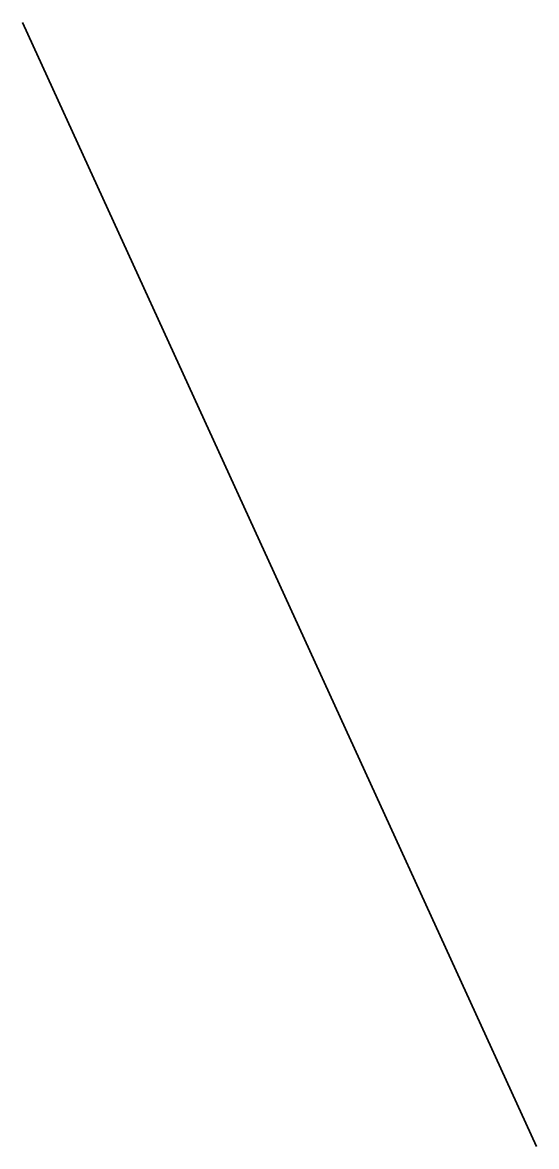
# Model space of a CAD drawing. Header units: inches. Extents: x 1.63 to 2.54, y -2.7 to -0.7.
import ezdxf

# ---------------------------------------------------------------- set-up
doc = ezdxf.new("R2010")
doc.units = ezdxf.units.IN
doc.header["$MEASUREMENT"] = 0
doc.layers.add('Layer 1', color=7, linetype='Continuous')

msp = doc.modelspace()

# ---------------------------------------------------------------- linework, layer by layer
at = {"layer": 'Layer 1', "color": 179, "lineweight": 35, "true_color": 0x231f20}
msp.add_lwpolyline([(1.6253, -0.6995), (2.54, -2.6982)], dxfattribs=at)

doc.saveas('drawing.dxf')
